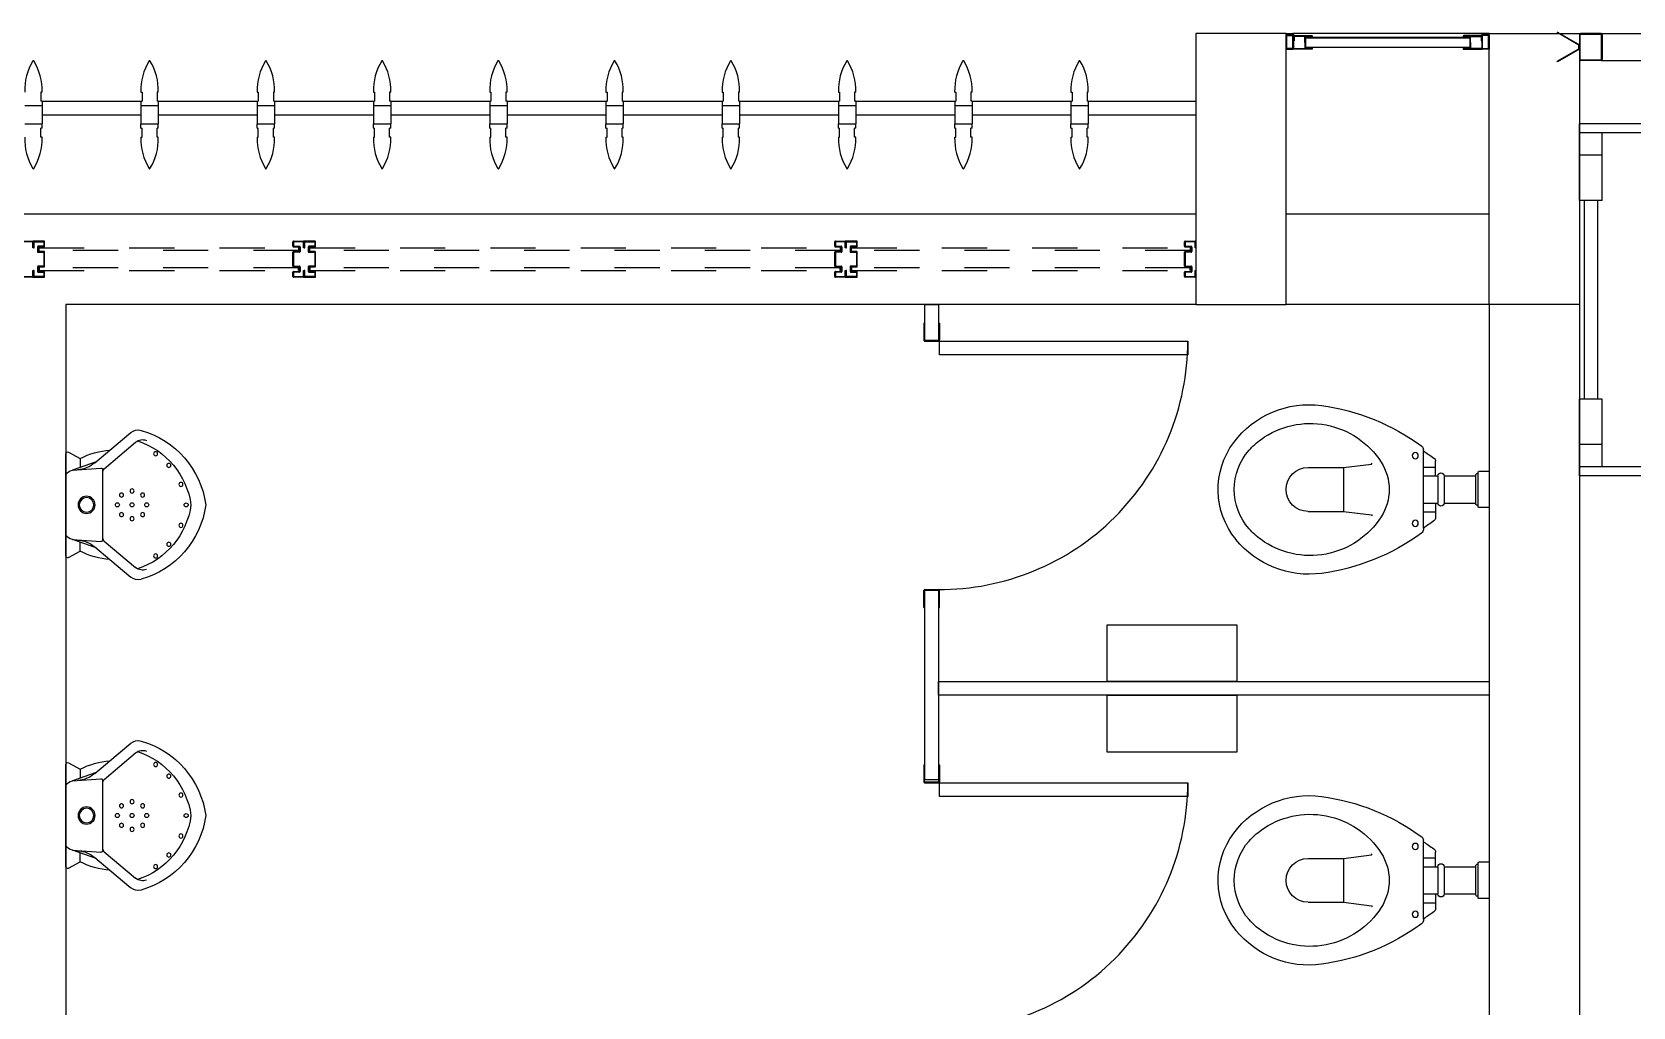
# Model space of a CAD drawing. Header units: millimetres. Extents: x 2128 to 2646, y 1972 to 2207.
# Drawn here: x 2296.034 to 2299.58, y 2141.409 to 2143.568 of the extents above; entities that cross this region are included whole.
import ezdxf

# ---------------------------------------------------------------- set-up
doc = ezdxf.new("R2010")
doc.units = ezdxf.units.MM
doc.linetypes.add('DASHED2', pattern=[0.375, 0.25, -0.125])
doc.linetypes.add('HIDDEN', pattern=[0.375, 0.25, -0.125])
for name, color, linetype in [('AR-ALV', 2, 'Continuous'), ('AR-BRISES', 1, 'Continuous'), ('AR-DIVISÓRIAS', 230, 'Continuous'), ('AR-ESQ', 1, 'Continuous'), ('AR-ESTC', 3, 'Continuous'), ('AR-LOUÇAS', 1, 'Continuous'), ('AR-PORTA', 1, 'Continuous'), ('BR-PAINEL', 1, 'Continuous'), ('BR-SUPORTE', 1, 'Continuous'), ('DT-ESQ-BAGUETE-C', 1, 'Continuous'), ('DT-ESQ-C', 2, 'Continuous'), ('DT-ESQ-PERFIL CADEIRA-C', 2, 'Continuous'), ('DT-ESQ-PERFIL CADEIRA-V', 2, 'Continuous'), ('DT-ESQ-VENEZIANA-C', 1, 'Continuous'), ('DT-ESQ-VENEZIANA-V', 1, 'Continuous'), ('DT-ESQ-VIDRO-PROJ', 32, 'HIDDEN'), ('DT-TXTMOD', 1, 'Continuous'), ('DV- VISTA', 2, 'Continuous'), ('DV-TEXTO', 2, 'Continuous'), ('EQUIPAMENTO', 2, 'Continuous'), ('grapa', 21, 'HIDDEN'), ('insercao', 4, 'Continuous'), ('mov', 1, 'Continuous'), ('pm1', 2, 'Continuous'), ('pm2', 2, 'Continuous'), ('porta-v', 2, 'Continuous'), ('WC1', 1, 'Continuous'), ('WC2', 1, 'Continuous'), ('WC3', 1, 'Continuous')]:
    doc.layers.add(name, color=color, linetype=linetype)
doc.styles.add('S10', font='simplex.shx', dxfattribs={"height": 0.1})
doc.styles.add('S12', font='simplex.shx', dxfattribs={"width": 1.1, "height": 0.12})

# ---------------------------------------------------------------- blocks, each defined once
blk = doc.blocks.new('MCTR-01p')
at = {"layer": 'WC1'}
for p, q in [((0.1134, 0), (-0.1134, 0)), ((-0.1169, -0.006), (-0.1028, -0.0318)), ((0.1169, -0.006), (0.1028, -0.0318)), ((-0.1209, -0.0973), (-0.16, -0.1436)), ((0.1209, -0.0973), (0.16, -0.1436))]:
    blk.add_line(p, q, dxfattribs=at)
blk.add_circle((0, -0.0459), 0.019, dxfattribs=at)
for centre, radius, start, end in [((-0.1134, -0.004), 0.00402, 90, 208.6993), ((0.1134, -0.004), 0.00402, 331.3007, 90), ((0.0514, -0.1098), 0.1728, 153.1667, 175.8553), ((-0.0514, -0.1098), 0.1728, 4.1447, 26.8333), ((-0.1408, -0.1598), 0.0251, 139.851, 195.7705), ((0.027, -0.1124), 0.1994, 195.7705, 262.231), ((-0.027, -0.1124), 0.1994, 277.769, 344.2295), ((0.1408, -0.1598), 0.0251, 344.2295, 40.149)]:
    blk.add_arc(centre, radius, start, end, dxfattribs=at)
at = {"layer": 'WC2'}
for p, q in [((-0.1028, -0.0318), (-0.083, -0.0318)), ((-0.0952, -0.0668), (-0.0769, -0.0144)), ((-0.0769, -0.0144), (-0.0814, -0.0774)), ((0.0769, -0.0144), (0.0814, -0.0774)), ((0.0952, -0.0668), (0.0769, -0.0144)), ((0.1028, -0.0318), (0.083, -0.0318)), ((-0.0929, -0.0641), (-0.1209, -0.0973)), ((0.0929, -0.0641), (0.1209, -0.0973)), ((-0.0801, -0.0849), (-0.1388, -0.1544)), ((0.0773, -0.0817), (-0.0773, -0.0817)), ((0.0801, -0.0849), (0.1388, -0.1544))]:
    blk.add_line(p, q, dxfattribs=at)
for centre, radius in [((0, -0.0459), 0.0162), ((-0.0216, -0.1233), 0.00453), ((0.0216, -0.1233), 0.00453), ((-0.0307, -0.1466), 0.00453), ((-0.0216, -0.17), 0.00453), ((0.0216, -0.17), 0.00453), ((0.0307, -0.1466), 0.00453), ((-0.1131, -0.1987), 0.00453), ((0.1131, -0.1987), 0.00453), ((-0.0873, -0.2281), 0.00453), ((0.0873, -0.2281), 0.00453), ((-0.0453, -0.2549), 0.00453), ((0.0453, -0.2549), 0.00453)]:
    blk.add_circle(centre, radius, dxfattribs=at)
for centre, radius, start, end in [((-0.0573, -0.018), 0.02, 115.5204, 169.5817), ((0.0573, -0.018), 0.02, 10.4183, 64.4796), ((-0.1424, -0.0223), 0.0647, 319.851, 355.9846), ((0.1424, -0.0223), 0.0647, 184.0154, 220.149), ((-0.0773, -0.0776), 0.00402, 175.9846, 270), ((-0.0719, -0.0937), 0.012, 89.3581, 133.3239), ((0.0719, -0.0937), 0.012, 46.6761, 90.6419), ((0.0773, -0.0776), 0.00402, 270, 4.0154), ((0, -0.1142), 0.00453, 90, 270), ((0, -0.1142), 0.00453, 270, 90), ((-0.1204, -0.1699), 0.024, 139.851, 200.6324), ((0.024, -0.1042), 0.1746, 198.2723, 262.1141), ((0, -0.1466), 0.00453, 90, 270), ((0, -0.1791), 0.00453, 90, 270), ((0, -0.1466), 0.00453, 270, 90), ((-0.024, -0.1042), 0.1746, 277.8859, 341.7277), ((0, -0.1791), 0.00453, 270, 90), ((0.1204, -0.1699), 0.024, 339.3676, 40.149), ((0.0001, -0.2664), 0.00453, 91.7832, 268.2168), ((-0.0001, -0.2664), 0.00453, 271.7832, 88.2168)]:
    blk.add_arc(centre, radius, start, end, dxfattribs=at)
blk = doc.blocks.new('BACI-01P')
at = {"layer": 'WC1'}
for p, q in [((0.146, 0.0857), (0.146, 0.0887)), ((0.1191, 0.03), (0.1191, 0.0624)), ((0.1191, 0.03), (0.1139, 0.03)), ((0.1139, 0.0298), (0.1139, -0.0298)), ((0.1191, -0.03), (0.1139, -0.03)), ((0.1191, -0.03), (0.1191, -0.0624)), ((0.146, -0.0857), (0.146, -0.0887))]:
    blk.add_line(p, q, dxfattribs=at)
for centre, radius, start, end in [((0.4364, -0.2936), 0.4837, 97.6805, 126.3454), ((0.3996, -0.0205), 0.2081, 36.8881, 97.6805), ((0.4044, -0.3155), 0.4771, 122.7818, 126.1604), ((0.1551, 0.0887), 0.00909, 126.3358, 180), ((0.4268, 0), 0.174, 320.4767, 36.8881), ((0.1282, 0.0624), 0.00909, 126.1604, 180), ((0.1282, -0.0624), 0.00909, 180, 233.8396), ((0.4044, 0.3155), 0.4771, 233.8396, 237.2182), ((0.1551, -0.0887), 0.00909, 180, 238.9825), ((0.4364, 0.2936), 0.4837, 233.7577, 262.3195), ((0.3996, 0.0205), 0.2081, 262.3195, 320.8979)]:
    blk.add_arc(centre, radius, start, end, dxfattribs=at)
at = {"layer": 'WC2'}
for p, q in [((0.146, -0.0857), (0.146, 0.0857)), ((0, 0.04), (0.023, 0.04)), ((0.025, 0.035), (0.025, 0.038)), ((0.025, -0.035), (0.025, 0.035)), ((0.025, 0.035), (0.028, 0.035)), ((0.03, -0.033), (0.03, 0.033)), ((0.1, 0.03), (0.03, 0.03)), ((0.1, 0.0298), (0.1, -0.0298)), ((0.025, -0.038), (0.025, -0.035)), ((0.025, -0.035), (0.028, -0.035)), ((0.1, -0.03), (0.03, -0.03)), ((0, -0.04), (0.023, -0.04))]:
    blk.add_line(p, q, dxfattribs=at)
for centre, radius, start, end in [((0.3966, -0.0404), 0.1866, 54.2515, 147.3201), ((0.4126, -0.0182), 0.1592, 41.3299, 54.2515), ((0.4333, 0), 0.1317, 0, 41.3299), ((0.023, 0.038), 0.002, 0, 90), ((0.107, 0.0298), 0.00697, 0, 180), ((0.3335, 0), 0.1117, 147.3201, 180), ((0.028, 0.033), 0.002, 0, 90), ((0.3335, 0), 0.1117, 180, 212.6799), ((0.4333, 0), 0.1317, 318.6701, 0), ((0.028, -0.033), 0.002, 270, 0), ((0.107, -0.0298), 0.00697, 180, 0), ((0.023, -0.038), 0.002, 270, 0), ((0.3966, 0.0404), 0.1866, 212.6799, 305.7485), ((0.4126, 0.0182), 0.1592, 305.7485, 318.6701)]:
    blk.add_arc(centre, radius, start, end, dxfattribs=at)
at = {"layer": 'WC3'}
for p, q in [((0.146, 0.0497), (0.1191, 0.0497)), ((0.261, 0.0562), (0.2593, 0.0585)), ((0.3229, 0.0486), (0.261, 0.0562)), ((0.3229, 0.0486), (0.3229, -0.0486)), ((0.4015, 0.0486), (0.3229, 0.0486)), ((0.146, 0.03), (0.1191, 0.03)), ((0.146, -0.03), (0.1191, -0.03)), ((0.146, -0.0497), (0.1191, -0.0497)), ((0.261, -0.0562), (0.2593, -0.0585)), ((0.3229, -0.0486), (0.261, -0.0562)), ((0.4015, -0.0486), (0.3229, -0.0486))]:
    blk.add_line(p, q, dxfattribs=at)
for centre in [(0.1641, 0.075), (0.1641, -0.075)]:
    blk.add_circle(centre, 0.00682, dxfattribs=at)
blk.add_arc((0.4015, 0), 0.0486, 270, 90, dxfattribs=at)
blk = doc.blocks.new('DV4')
at = {"layer": 'DV- VISTA'}
blk.add_lwpolyline([(0.03, 0), (0.03, -1.22), (0, -1.22), (0, 0)], close=True, dxfattribs=at)
at = {"layer": 'DV-TEXTO', "style": 'S12'}
for tag, p, flags in [('ACABAMENTO', (0.3815, -0.3084), 3), ('CANTONEIRA', (0.5815, -0.3084), 3), ('DIVISÓRIA', (-0.0185, -0.3084), 2), ('TAMANHO', (0.1815, -0.3084), 3)]:
    blk.add_attdef(tag, p, '', height=0.12, rotation=90, dxfattribs=dict(at, flags=flags))
blk = doc.blocks.new('DV8')
at = {"layer": 'DV- VISTA'}
blk.add_lwpolyline([(0, -0.03), (-0.08, -0.03), (-0.08, 0), (0, 0)], close=True, dxfattribs=at)
at = {"layer": 'DV-TEXTO', "style": 'S12'}
for tag, p, flags in [('DIVISÓRIA', (-0.0639, 0.0342), 2), ('TAMANHO', (-0.0639, -0.1658), 3), ('ACABAMENTO', (-0.0639, -0.3658), 3), ('CANTONEIRA', (-0.0639, -0.5658), 3)]:
    blk.add_attdef(tag, p, '', height=0.12, dxfattribs=dict(at, flags=flags))
blk = doc.blocks.new('pb55-gr-01p')
at = {"layer": 'mov'}
blk.add_arc((0.0015, 0.0172), 0.55, 359.7335, 90, dxfattribs=at)
at = {"layer": 'pm1'}
blk.add_lwpolyline([(0.0315, 0.5673), (0.0315, 0.0172), (0.0015, 0.0172), (0.0015, 0.5673)], close=True, dxfattribs=at)
at = {"layer": 'pm2'}
for p, q in [((-0.0385, 0.0172), (-0.0008, 0.0172)), ((-0.0385, 0.0158), (-0.0385, 0.0172)), ((-0.0008, 0.0158), (-0.0385, 0.0158)), ((0, 0.015), (0, -0.015)), ((0.0015, -0.0152), (0.0015, 0.015)), ((0.5515, -0.0152), (0.5515, 0.015)), ((0.553, 0.015), (0.553, -0.015)), ((0.5915, 0.0172), (0.5537, 0.0172)), ((0.5537, 0.0158), (0.5915, 0.0158)), ((0.5915, 0.0158), (0.5915, 0.0172)), ((-0.001, -0.016), (-0.0385, -0.016)), ((-0.0385, -0.0175), (-0.0385, -0.016)), ((-0.0385, -0.0175), (-0.0008, -0.0175)), ((0.5915, -0.0175), (0.5537, -0.0175)), ((0.554, -0.016), (0.5915, -0.016)), ((0.5915, -0.0175), (0.5915, -0.016))]:
    blk.add_line(p, q, dxfattribs=at)
for centre, radius, start, end in [((-0.0008, 0.015), 0.00225, 0, 90), ((-0.0008, 0.015), 0.00075, 0, 90), ((0.5537, 0.015), 0.00225, 90, 180), ((0.5537, 0.015), 0.00075, 90, 180), ((-0.001, -0.015), 0.001, 270, 0), ((-0.0008, -0.0152), 0.00225, 270, 0), ((0.5537, -0.0152), 0.00225, 180, 270), ((0.554, -0.015), 0.001, 180, 270)]:
    blk.add_arc(centre, radius, start, end, dxfattribs=at)
blk = doc.blocks.new('DV7')
at = {"layer": 'DV- VISTA'}
blk.add_lwpolyline([(0.03, 0), (0.03, -0.42), (0, -0.42), (0, 0)], close=True, dxfattribs=at)
at = {"layer": 'DV-TEXTO', "style": 'S12'}
for tag, p, flags in [('ACABAMENTO', (0.5921, -0.2951), 3), ('CANTONEIRA', (0.7921, -0.2951), 3), ('DIVISÓRIA', (0.1921, -0.2951), 2), ('TAMANHO', (0.3921, -0.2951), 3)]:
    blk.add_attdef(tag, p, '', height=0.12, rotation=90, dxfattribs=dict(at, flags=flags))
blk = doc.blocks.new('EF58-P')
at = {"layer": 'DT-ESQ-VIDRO-PROJ', "ltscale": 0.1}
for points in [[(0.025, -0.1285), (0.025, -0.1385, -0.414214), (0.0235, -0.14), (0.0015, -0.14, -0.414214), (0, -0.1385), (0, -0.125), (0.0015, -0.125), (0.0015, -0.138, 0.414214), (0.002, -0.1385), (0.023, -0.1385, 0.414214), (0.0235, -0.138), (0.0235, -0.1285), (0.0105, -0.1285, -0.414214), (0.009, -0.127), (0.009, -0.117, -0.414214), (0.0105, -0.1155), (0.0235, -0.1155), (0.0235, -0.0845), (0.0105, -0.0845, -0.414214), (0.009, -0.083), (0.009, -0.073, -0.414214), (0.0105, -0.0715), (0.0235, -0.0715), (0.0235, -0.062, 0.414214), (0.023, -0.0615), (0.002, -0.0615, 0.414214), (0.0015, -0.062), (0.0015, -0.075), (0, -0.075), (0, -0.0615, -0.414214), (0.0015, -0.06), (0.0235, -0.06, -0.414214), (0.025, -0.0615), (0.025, -0.0715, -0.414214), (0.0235, -0.073), (0.0105, -0.073), (0.0105, -0.083), (0.0235, -0.083), (0.0235, -0.083, -0.414214), (0.025, -0.0845), (0.025, -0.1155, -0.414214), (0.0235, -0.117), (0.0235, -0.117), (0.0105, -0.117), (0.0105, -0.127), (0.0235, -0.127, -0.414214)], [(0.75, -0.1285), (0.75, -0.1385, 0.414214), (0.7515, -0.14), (0.7735, -0.14, 0.414214), (0.775, -0.1385), (0.775, -0.125), (0.7735, -0.125), (0.7735, -0.138, -0.414214), (0.773, -0.1385), (0.752, -0.1385, -0.414214), (0.7515, -0.138), (0.7515, -0.1285), (0.7645, -0.1285, 0.414214), (0.766, -0.127), (0.766, -0.117, 0.414214), (0.7645, -0.1155), (0.7515, -0.1155), (0.7515, -0.0845), (0.7645, -0.0845, 0.414214), (0.766, -0.083), (0.766, -0.073, 0.414214), (0.7645, -0.0715), (0.7515, -0.0715), (0.7515, -0.062, -0.414214), (0.752, -0.0615), (0.773, -0.0615, -0.414214), (0.7735, -0.062), (0.7735, -0.075), (0.775, -0.075), (0.775, -0.0615, 0.414214), (0.7735, -0.06), (0.7515, -0.06, 0.414214), (0.75, -0.0615), (0.75, -0.0715, 0.414214), (0.7515, -0.073), (0.7645, -0.073), (0.7645, -0.083), (0.7515, -0.083), (0.7515, -0.083, 0.414214), (0.75, -0.0845), (0.75, -0.1155, 0.414214), (0.7515, -0.117), (0.7515, -0.117), (0.7645, -0.117), (0.7645, -0.127), (0.7515, -0.127, 0.414214)], [(0.8, -0.1285), (0.8, -0.1385, -0.414214), (0.7985, -0.14), (0.7765, -0.14, -0.414214), (0.775, -0.1385), (0.775, -0.125), (0.7765, -0.125), (0.7765, -0.138, 0.414214), (0.777, -0.1385), (0.798, -0.1385, 0.414214), (0.7985, -0.138), (0.7985, -0.1285), (0.7855, -0.1285, -0.414214), (0.784, -0.127), (0.784, -0.117, -0.414214), (0.7855, -0.1155), (0.7985, -0.1155), (0.7985, -0.0845), (0.7855, -0.0845, -0.414214), (0.784, -0.083), (0.784, -0.073, -0.414214), (0.7855, -0.0715), (0.7985, -0.0715), (0.7985, -0.062, 0.414214), (0.798, -0.0615), (0.777, -0.0615, 0.414214), (0.7765, -0.062), (0.7765, -0.075), (0.775, -0.075), (0.775, -0.0615, -0.414214), (0.7765, -0.06), (0.7985, -0.06, -0.414214), (0.8, -0.0615), (0.8, -0.0715, -0.414214), (0.7985, -0.073), (0.7855, -0.073), (0.7855, -0.083), (0.7985, -0.083), (0.7985, -0.083, -0.414214), (0.8, -0.0845), (0.8, -0.1155, -0.414214), (0.7985, -0.117), (0.7985, -0.117), (0.7855, -0.117), (0.7855, -0.127), (0.7985, -0.127, -0.414214)], [(1.95, -0.1285), (1.95, -0.1385, 0.414214), (1.9515, -0.14), (1.9735, -0.14, 0.414214), (1.975, -0.1385), (1.975, -0.125), (1.9735, -0.125), (1.9735, -0.138, -0.414214), (1.973, -0.1385), (1.952, -0.1385, -0.414214), (1.9515, -0.138), (1.9515, -0.1285), (1.9645, -0.1285, 0.414214), (1.966, -0.127), (1.966, -0.117, 0.414214), (1.9645, -0.1155), (1.9515, -0.1155), (1.9515, -0.0845), (1.9645, -0.0845, 0.414214), (1.966, -0.083), (1.966, -0.073, 0.414214), (1.9645, -0.0715), (1.9515, -0.0715), (1.9515, -0.062, -0.414214), (1.952, -0.0615), (1.973, -0.0615, -0.414214), (1.9735, -0.062), (1.9735, -0.075), (1.975, -0.075), (1.975, -0.0615, 0.414214), (1.9735, -0.06), (1.9515, -0.06, 0.414214), (1.95, -0.0615), (1.95, -0.0715, 0.414214), (1.9515, -0.073), (1.9645, -0.073), (1.9645, -0.083), (1.9515, -0.083), (1.9515, -0.083, 0.414214), (1.95, -0.0845), (1.95, -0.1155, 0.414214), (1.9515, -0.117), (1.9515, -0.117), (1.9645, -0.117), (1.9645, -0.127), (1.9515, -0.127, 0.414214)], [(2, -0.1285), (2, -0.1385, -0.414214), (1.9985, -0.14), (1.9765, -0.14, -0.414214), (1.975, -0.1385), (1.975, -0.125), (1.9765, -0.125), (1.9765, -0.138, 0.414214), (1.977, -0.1385), (1.998, -0.1385, 0.414214), (1.9985, -0.138), (1.9985, -0.1285), (1.9855, -0.1285, -0.414214), (1.984, -0.127), (1.984, -0.117, -0.414214), (1.9855, -0.1155), (1.9985, -0.1155), (1.9985, -0.0845), (1.9855, -0.0845, -0.414214), (1.984, -0.083), (1.984, -0.073, -0.414214), (1.9855, -0.0715), (1.9985, -0.0715), (1.9985, -0.062, 0.414214), (1.998, -0.0615), (1.977, -0.0615, 0.414214), (1.9765, -0.062), (1.9765, -0.075), (1.975, -0.075), (1.975, -0.0615, -0.414214), (1.9765, -0.06), (1.9985, -0.06, -0.414214), (2, -0.0615), (2, -0.0715, -0.414214), (1.9985, -0.073), (1.9855, -0.073), (1.9855, -0.083), (1.9985, -0.083), (1.9985, -0.083, -0.414214), (2, -0.0845), (2, -0.1155, -0.414214), (1.9985, -0.117), (1.9985, -0.117), (1.9855, -0.117), (1.9855, -0.127), (1.9985, -0.127, -0.414214)], [(2.55, -0.1285), (2.55, -0.1385, 0.414214), (2.5515, -0.14), (2.5735, -0.14, 0.414214), (2.575, -0.1385), (2.575, -0.125), (2.5735, -0.125), (2.5735, -0.138, -0.414214), (2.573, -0.1385), (2.552, -0.1385, -0.414214), (2.5515, -0.138), (2.5515, -0.1285), (2.5645, -0.1285, 0.414214), (2.566, -0.127), (2.566, -0.117, 0.414214), (2.5645, -0.1155), (2.5515, -0.1155), (2.5515, -0.0845), (2.5645, -0.0845, 0.414214), (2.566, -0.083), (2.566, -0.073, 0.414214), (2.5645, -0.0715), (2.5515, -0.0715), (2.5515, -0.062, -0.414214), (2.552, -0.0615), (2.573, -0.0615, -0.414214), (2.5735, -0.062), (2.5735, -0.075), (2.575, -0.075), (2.575, -0.0615, 0.414214), (2.5735, -0.06), (2.5515, -0.06, 0.414214), (2.55, -0.0615), (2.55, -0.0715, 0.414214), (2.5515, -0.073), (2.5645, -0.073), (2.5645, -0.083), (2.5515, -0.083), (2.5515, -0.083, 0.414214), (2.55, -0.0845), (2.55, -0.1155, 0.414214), (2.5515, -0.117), (2.5515, -0.117), (2.5645, -0.117), (2.5645, -0.127), (2.5515, -0.127, 0.414214)]]:
    blk.add_lwpolyline(points, format="xyb", close=True, dxfattribs=at)
for points in [[(2.5985, -0.14), (2.5765, -0.14, -0.414214), (2.575, -0.1385), (2.575, -0.125), (2.5765, -0.125), (2.5765, -0.138, 0.414214), (2.577, -0.1385), (2.598, -0.1385, 0.414214)], [(2.598, -0.0615), (2.577, -0.0615, 0.414214), (2.5765, -0.062), (2.5765, -0.075), (2.575, -0.075), (2.575, -0.0615, -0.414214), (2.5765, -0.06), (2.5985, -0.06, -0.414214)]]:
    blk.add_lwpolyline(points, format="xyb", dxfattribs=at)
for points in [[(0.7625, -0.081), (0.7625, -0.075), (0.0125, -0.075), (0.0125, -0.081)], [(1.9625, -0.081), (1.9625, -0.075), (0.7875, -0.075), (0.7875, -0.081)], [(2.5625, -0.081), (2.5625, -0.075), (1.9875, -0.075), (1.9875, -0.081)], [(0.7625, -0.119), (0.7625, -0.125), (0.0125, -0.125), (0.0125, -0.119)], [(1.9625, -0.119), (1.9625, -0.125), (0.7875, -0.125), (0.7875, -0.119)], [(2.5625, -0.119), (2.5625, -0.125), (1.9875, -0.125), (1.9875, -0.119)]]:
    blk.add_lwpolyline(points, close=True, dxfattribs=at)
at = {"layer": 'DT-TXTMOD', "ltscale": 0.1, "style": 'S10', "flags": 3}
for tag, p in [('M01', (0.025, -0.28)), ('M02', (0.3253, -0.28)), ('M03', (0.627, -0.28)), ('M04', (0.9288, -0.28)), ('M05', (1.2306, -0.28)), ('M06', (1.5323, -0.28)), ('M07', (1.8341, -0.28)), ('M08', (2.1359, -0.28)), ('M09', (2.4376, -0.28)), ('M10', (2.7394, -0.28)), ('M11', (3.0412, -0.28)), ('M12', (3.3429, -0.28)), ('M13', (3.6447, -0.28)), ('M14', (3.9464, -0.28)), ('M15', (4.2482, -0.28)), ('M16', (4.55, -0.28)), ('M17', (4.8517, -0.28))]:
    blk.add_attdef(tag, p, '', height=0.1, dxfattribs=at)
blk = doc.blocks.new('BR-MODULO8')
at = {"layer": 'BR-PAINEL'}
for p, q in [((-2.5583, 0.27), (-2.5583, 0.25)), ((-2.5558, 0.27), (-2.5583, 0.27)), ((-2.5558, 0.25), (-2.5583, 0.25)), ((-2.5558, 0.25), (-2.5558, 0.24)), ((-2.3367, 0.27), (-2.3342, 0.27)), ((-2.3367, 0.25), (-2.3367, 0.24)), ((-2.3367, 0.25), (-2.3342, 0.25)), ((-2.3342, 0.27), (-2.3342, 0.25)), ((-2.3008, 0.27), (-2.3008, 0.25)), ((-2.2983, 0.27), (-2.3008, 0.27)), ((-2.2983, 0.25), (-2.3008, 0.25)), ((-2.2983, 0.25), (-2.2983, 0.24)), ((-2.0792, 0.27), (-2.0767, 0.27)), ((-2.0792, 0.25), (-2.0792, 0.24)), ((-2.0792, 0.25), (-2.0767, 0.25)), ((-2.0767, 0.27), (-2.0767, 0.25)), ((-2.0433, 0.27), (-2.0433, 0.25)), ((-2.0408, 0.27), (-2.0433, 0.27)), ((-2.0408, 0.25), (-2.0433, 0.25)), ((-2.0408, 0.25), (-2.0408, 0.24)), ((-1.8217, 0.27), (-1.8192, 0.27)), ((-1.8217, 0.25), (-1.8217, 0.24)), ((-1.8217, 0.25), (-1.8192, 0.25)), ((-1.8192, 0.27), (-1.8192, 0.25)), ((-1.7858, 0.27), (-1.7858, 0.25)), ((-1.7833, 0.27), (-1.7858, 0.27)), ((-1.7833, 0.25), (-1.7858, 0.25)), ((-1.7833, 0.25), (-1.7833, 0.24)), ((-1.5642, 0.27), (-1.5617, 0.27)), ((-1.5642, 0.25), (-1.5642, 0.24)), ((-1.5642, 0.25), (-1.5617, 0.25)), ((-1.5617, 0.27), (-1.5617, 0.25)), ((-1.5283, 0.27), (-1.5283, 0.25)), ((-1.5258, 0.27), (-1.5283, 0.27)), ((-1.5258, 0.25), (-1.5283, 0.25)), ((-1.5258, 0.25), (-1.5258, 0.24)), ((-1.3067, 0.27), (-1.3042, 0.27)), ((-1.3067, 0.25), (-1.3067, 0.24)), ((-1.3067, 0.25), (-1.3042, 0.25)), ((-1.3042, 0.27), (-1.3042, 0.25)), ((-1.2708, 0.27), (-1.2708, 0.25)), ((-1.2683, 0.27), (-1.2708, 0.27)), ((-1.2683, 0.25), (-1.2708, 0.25)), ((-1.2683, 0.25), (-1.2683, 0.24)), ((-1.0492, 0.27), (-1.0467, 0.27)), ((-1.0492, 0.25), (-1.0492, 0.24)), ((-1.0492, 0.25), (-1.0467, 0.25)), ((-1.0467, 0.27), (-1.0467, 0.25)), ((-1.0133, 0.27), (-1.0133, 0.25)), ((-1.0108, 0.27), (-1.0133, 0.27)), ((-1.0108, 0.25), (-1.0133, 0.25)), ((-1.0108, 0.25), (-1.0108, 0.24)), ((-0.7917, 0.27), (-0.7892, 0.27)), ((-0.7917, 0.25), (-0.7917, 0.24)), ((-0.7917, 0.25), (-0.7892, 0.25)), ((-0.7892, 0.27), (-0.7892, 0.25)), ((-0.7558, 0.27), (-0.7558, 0.25)), ((-0.7533, 0.27), (-0.7558, 0.27)), ((-0.7533, 0.25), (-0.7558, 0.25)), ((-0.7533, 0.25), (-0.7533, 0.24)), ((-0.5342, 0.27), (-0.5317, 0.27)), ((-0.5342, 0.25), (-0.5317, 0.25)), ((-0.5342, 0.25), (-0.5342, 0.24)), ((-0.5317, 0.27), (-0.5317, 0.25)), ((-0.4958, 0.27), (-0.4983, 0.27)), ((-0.4983, 0.27), (-0.4983, 0.25)), ((-0.4958, 0.25), (-0.4983, 0.25)), ((-0.4958, 0.25), (-0.4958, 0.24)), ((-0.2767, 0.27), (-0.2742, 0.27)), ((-0.2767, 0.25), (-0.2767, 0.24)), ((-0.2767, 0.25), (-0.2742, 0.25)), ((-0.2742, 0.27), (-0.2742, 0.25)), ((-0.2408, 0.27), (-0.2408, 0.25)), ((-0.2383, 0.27), (-0.2408, 0.27)), ((-0.2383, 0.25), (-0.2408, 0.25)), ((-0.2383, 0.25), (-0.2383, 0.24)), ((-2.5942, 0.24), (-2.5558, 0.24)), ((-2.5558, 0.24), (-2.5558, 0.2)), ((-2.3367, 0.24), (-2.2983, 0.24)), ((-2.3367, 0.24), (-2.3367, 0.2)), ((-2.2983, 0.24), (-2.2983, 0.2)), ((-2.0792, 0.24), (-2.0408, 0.24)), ((-2.0792, 0.24), (-2.0792, 0.2)), ((-2.0408, 0.24), (-2.0408, 0.2)), ((-1.8217, 0.24), (-1.7833, 0.24)), ((-1.8217, 0.24), (-1.8217, 0.2)), ((-1.7833, 0.24), (-1.7833, 0.2)), ((-1.5642, 0.24), (-1.5258, 0.24)), ((-1.5642, 0.24), (-1.5642, 0.2)), ((-1.5258, 0.24), (-1.5258, 0.2)), ((-1.3067, 0.24), (-1.2683, 0.24)), ((-1.3067, 0.24), (-1.3067, 0.2)), ((-1.2683, 0.24), (-1.2683, 0.2)), ((-1.0492, 0.24), (-1.0108, 0.24)), ((-1.0492, 0.24), (-1.0492, 0.2)), ((-1.0108, 0.24), (-1.0108, 0.2)), ((-0.7917, 0.24), (-0.7533, 0.24)), ((-0.7917, 0.24), (-0.7917, 0.2)), ((-0.7533, 0.24), (-0.7533, 0.2)), ((-0.5342, 0.24), (-0.5342, 0.2)), ((-0.5342, 0.24), (-0.4958, 0.24)), ((-0.4958, 0.24), (-0.4958, 0.2)), ((-0.2767, 0.24), (-0.2383, 0.24)), ((-0.2767, 0.24), (-0.2767, 0.2)), ((-0.2383, 0.24), (-0.2383, 0.2)), ((-2.5942, 0.2), (-2.5558, 0.2)), ((-2.5558, 0.19), (-2.5583, 0.19)), ((-2.5583, 0.17), (-2.5583, 0.19)), ((-2.5558, 0.19), (-2.5558, 0.2)), ((-2.3367, 0.2), (-2.2983, 0.2)), ((-2.3367, 0.19), (-2.3367, 0.2)), ((-2.3367, 0.19), (-2.3342, 0.19)), ((-2.3342, 0.17), (-2.3342, 0.19)), ((-2.2983, 0.19), (-2.3008, 0.19)), ((-2.3008, 0.17), (-2.3008, 0.19)), ((-2.2983, 0.19), (-2.2983, 0.2)), ((-2.0792, 0.2), (-2.0408, 0.2)), ((-2.0792, 0.19), (-2.0792, 0.2)), ((-2.0792, 0.19), (-2.0767, 0.19)), ((-2.0767, 0.17), (-2.0767, 0.19)), ((-2.0408, 0.19), (-2.0433, 0.19)), ((-2.0433, 0.17), (-2.0433, 0.19)), ((-2.0408, 0.19), (-2.0408, 0.2)), ((-1.8217, 0.2), (-1.7833, 0.2)), ((-1.8217, 0.19), (-1.8217, 0.2)), ((-1.8217, 0.19), (-1.8192, 0.19)), ((-1.8192, 0.17), (-1.8192, 0.19)), ((-1.7833, 0.19), (-1.7858, 0.19)), ((-1.7858, 0.17), (-1.7858, 0.19)), ((-1.7833, 0.19), (-1.7833, 0.2)), ((-1.5642, 0.2), (-1.5258, 0.2)), ((-1.5642, 0.19), (-1.5642, 0.2)), ((-1.5642, 0.19), (-1.5617, 0.19)), ((-1.5617, 0.17), (-1.5617, 0.19)), ((-1.5258, 0.19), (-1.5283, 0.19)), ((-1.5283, 0.17), (-1.5283, 0.19)), ((-1.5258, 0.19), (-1.5258, 0.2)), ((-1.3067, 0.2), (-1.2683, 0.2)), ((-1.3067, 0.19), (-1.3067, 0.2)), ((-1.3067, 0.19), (-1.3042, 0.19)), ((-1.3042, 0.17), (-1.3042, 0.19)), ((-1.2683, 0.19), (-1.2708, 0.19)), ((-1.2708, 0.17), (-1.2708, 0.19)), ((-1.2683, 0.19), (-1.2683, 0.2)), ((-1.0492, 0.2), (-1.0108, 0.2)), ((-1.0492, 0.19), (-1.0492, 0.2)), ((-1.0492, 0.19), (-1.0467, 0.19)), ((-1.0467, 0.17), (-1.0467, 0.19)), ((-1.0108, 0.19), (-1.0133, 0.19)), ((-1.0133, 0.17), (-1.0133, 0.19)), ((-1.0108, 0.19), (-1.0108, 0.2)), ((-0.7917, 0.2), (-0.7533, 0.2)), ((-0.7917, 0.19), (-0.7917, 0.2)), ((-0.7917, 0.19), (-0.7892, 0.19)), ((-0.7892, 0.17), (-0.7892, 0.19)), ((-0.7533, 0.19), (-0.7558, 0.19)), ((-0.7558, 0.17), (-0.7558, 0.19)), ((-0.7533, 0.19), (-0.7533, 0.2)), ((-0.5342, 0.19), (-0.5342, 0.2)), ((-0.5342, 0.2), (-0.4958, 0.2)), ((-0.5342, 0.19), (-0.5317, 0.19)), ((-0.5317, 0.17), (-0.5317, 0.19)), ((-0.4983, 0.17), (-0.4983, 0.19)), ((-0.4958, 0.19), (-0.4983, 0.19)), ((-0.4958, 0.19), (-0.4958, 0.2)), ((-0.2767, 0.2), (-0.2383, 0.2)), ((-0.2767, 0.19), (-0.2767, 0.2)), ((-0.2767, 0.19), (-0.2742, 0.19)), ((-0.2742, 0.17), (-0.2742, 0.19)), ((-0.2383, 0.19), (-0.2408, 0.19)), ((-0.2408, 0.17), (-0.2408, 0.19)), ((-0.2383, 0.19), (-0.2383, 0.2)), ((-2.5558, 0.17), (-2.5583, 0.17)), ((-2.3367, 0.17), (-2.3342, 0.17)), ((-2.2983, 0.17), (-2.3008, 0.17)), ((-2.0792, 0.17), (-2.0767, 0.17)), ((-2.0408, 0.17), (-2.0433, 0.17)), ((-1.8217, 0.17), (-1.8192, 0.17)), ((-1.7833, 0.17), (-1.7858, 0.17)), ((-1.5642, 0.17), (-1.5617, 0.17)), ((-1.5258, 0.17), (-1.5283, 0.17)), ((-1.3067, 0.17), (-1.3042, 0.17)), ((-1.2683, 0.17), (-1.2708, 0.17)), ((-1.0492, 0.17), (-1.0467, 0.17)), ((-1.0108, 0.17), (-1.0133, 0.17)), ((-0.7917, 0.17), (-0.7892, 0.17)), ((-0.7533, 0.17), (-0.7558, 0.17)), ((-0.5342, 0.17), (-0.5317, 0.17)), ((-0.4958, 0.17), (-0.4983, 0.17)), ((-0.2767, 0.17), (-0.2742, 0.17)), ((-0.2383, 0.17), (-0.2408, 0.17))]:
    blk.add_line(p, q, dxfattribs=at)
for centre, radius, start, end in [((-2.4692, 0.2739), 0.1251, 148.4721, 181.772), ((-2.575, 0.3387), 0.001, 37.1012, 142.8988), ((-2.6808, 0.2739), 0.1251, 358.228, 31.5279), ((-2.2117, 0.2739), 0.1251, 148.4721, 181.772), ((-2.3175, 0.3387), 0.001, 37.1012, 142.8988), ((-2.4233, 0.2739), 0.1251, 358.228, 31.5279), ((-1.9542, 0.2739), 0.1251, 148.4721, 181.772), ((-2.06, 0.3387), 0.001, 37.1012, 142.8988), ((-2.1658, 0.2739), 0.1251, 358.228, 31.5279), ((-1.6967, 0.2739), 0.1251, 148.4721, 181.772), ((-1.8025, 0.3387), 0.001, 37.1012, 142.8988), ((-1.9083, 0.2739), 0.1251, 358.228, 31.5279), ((-1.4392, 0.2739), 0.1251, 148.4721, 181.772), ((-1.545, 0.3387), 0.001, 37.1012, 142.8988), ((-1.6508, 0.2739), 0.1251, 358.228, 31.5279), ((-1.1817, 0.2739), 0.1251, 148.4721, 181.772), ((-1.2875, 0.3387), 0.001, 37.1012, 142.8988), ((-1.3933, 0.2739), 0.1251, 358.228, 31.5279), ((-0.9242, 0.2739), 0.1251, 148.4721, 181.772), ((-1.03, 0.3387), 0.001, 37.1012, 142.8988), ((-1.1358, 0.2739), 0.1251, 358.228, 31.5279), ((-0.6667, 0.2739), 0.1251, 148.4721, 181.772), ((-0.7725, 0.3387), 0.001, 37.1012, 142.8988), ((-0.8783, 0.2739), 0.1251, 358.228, 31.5279), ((-0.4092, 0.2739), 0.1251, 148.4721, 181.772), ((-0.515, 0.3387), 0.001, 37.1012, 142.8988), ((-0.6208, 0.2739), 0.1251, 358.228, 31.5279), ((-0.1517, 0.2739), 0.1251, 148.4721, 181.772), ((-0.2575, 0.3387), 0.001, 37.1012, 142.8988), ((-0.3633, 0.2739), 0.1251, 358.228, 31.5279), ((-2.4692, 0.1661), 0.1251, 178.228, 211.5279), ((-2.6808, 0.1661), 0.1251, 328.4721, 1.772), ((-2.2117, 0.1661), 0.1251, 178.228, 211.5279), ((-2.4233, 0.1661), 0.1251, 328.4721, 1.772), ((-1.9542, 0.1661), 0.1251, 178.228, 211.5279), ((-2.1658, 0.1661), 0.1251, 328.4721, 1.772), ((-1.6967, 0.1661), 0.1251, 178.228, 211.5279), ((-1.9083, 0.1661), 0.1251, 328.4721, 1.772), ((-1.4392, 0.1661), 0.1251, 178.228, 211.5279), ((-1.6508, 0.1661), 0.1251, 328.4721, 1.772), ((-1.1817, 0.1661), 0.1251, 178.228, 211.5279), ((-1.3933, 0.1661), 0.1251, 328.4721, 1.772), ((-0.9242, 0.1661), 0.1251, 178.228, 211.5279), ((-1.1358, 0.1661), 0.1251, 328.4721, 1.772), ((-0.6667, 0.1661), 0.1251, 178.228, 211.5279), ((-0.8783, 0.1661), 0.1251, 328.4721, 1.772), ((-0.4092, 0.1661), 0.1251, 178.228, 211.5279), ((-0.6208, 0.1661), 0.1251, 328.4721, 1.772), ((-0.1517, 0.1661), 0.1251, 178.228, 211.5279), ((-0.3633, 0.1661), 0.1251, 328.4721, 1.772), ((-2.575, 0.1013), 0.001, 217.1012, 322.8988), ((-2.3175, 0.1013), 0.001, 217.1012, 322.8988), ((-2.06, 0.1013), 0.001, 217.1012, 322.8988), ((-1.8025, 0.1013), 0.001, 217.1012, 322.8988), ((-1.545, 0.1013), 0.001, 217.1012, 322.8988), ((-1.2875, 0.1013), 0.001, 217.1012, 322.8988), ((-1.03, 0.1013), 0.001, 217.1012, 322.8988), ((-0.7725, 0.1013), 0.001, 217.1012, 322.8988), ((-0.515, 0.1013), 0.001, 217.1012, 322.8988), ((-0.2575, 0.1013), 0.001, 217.1012, 322.8988)]:
    blk.add_arc(centre, radius, start, end, dxfattribs=at)
at = {"layer": 'BR-SUPORTE'}
for p, q in [((-2.5558, 0.25), (-2.3342, 0.25)), ((-2.2983, 0.25), (-2.0767, 0.25)), ((-2.0408, 0.25), (-1.8192, 0.25)), ((-1.7833, 0.25), (-1.5617, 0.25)), ((-1.5258, 0.25), (-1.3042, 0.25)), ((-1.2683, 0.25), (-1.0467, 0.25)), ((-1.0108, 0.25), (-0.7892, 0.25)), ((-0.7533, 0.25), (-0.5317, 0.25)), ((-0.4958, 0.25), (-0.2742, 0.25)), ((-0.2383, 0.25), (0, 0.25)), ((-2.5558, 0.22), (-2.3367, 0.22)), ((-2.2983, 0.22), (-2.0792, 0.22)), ((-2.0408, 0.22), (-1.8217, 0.22)), ((-1.7833, 0.22), (-1.5642, 0.22)), ((-1.5258, 0.22), (-1.3067, 0.22)), ((-1.2683, 0.22), (-1.0492, 0.22)), ((-1.0108, 0.22), (-0.7917, 0.22)), ((-0.7533, 0.22), (-0.5342, 0.22)), ((-0.4958, 0.22), (-0.2767, 0.22)), ((-0.2383, 0.22), (0, 0.22))]:
    blk.add_line(p, q, dxfattribs=at)
blk = doc.blocks.new('EF01C-P')
at = {"layer": 'DT-ESQ-BAGUETE-C', "ltscale": 0.1}
for points in [[(0.0015, 0.035), (0.015, 0.035), (0.015, 0.0335), (0.0015, 0.0335), (0.0015, 0.005), (0.015, 0.005), (0.015, 0.0035), (0.0015, 0.0035, -0.414214), (0, 0.005), (0, 0.0335, -0.414214)], [(0.4485, 0.035), (0.435, 0.035), (0.435, 0.0335), (0.4485, 0.0335), (0.4485, 0.005), (0.435, 0.005), (0.435, 0.0035), (0.4485, 0.0035, 0.414214), (0.45, 0.005), (0.45, 0.0335, 0.414214)]]:
    blk.add_lwpolyline(points, format="xyb", close=True, dxfattribs=at)
at = {"layer": 'DT-ESQ-PERFIL CADEIRA-C', "ltscale": 0.1}
for points in [[(0.01, 0.0015), (0.01, 0.003), (0.0015, 0.003, 1), (0.0015, 0), (0.015, 0, 0.414214), (0.0165, 0.0015), (0.0165, 0.0335), (0.043, 0.0335)], [(0.043, 0.0065), (0.018, 0.0065), (0.018, 0.0165), (0.0165, 0.0165), (0.0165, 0.0065, 0.414214), (0.018, 0.005), (0.043, 0.005), (0.0565, 0.005, 1), (0.0565, 0.008), (0.043, 0.008), (0.043, 0.02), (0.043, 0.032), (0.0565, 0.032, 1), (0.0565, 0.035), (0.043, 0.035), (0.0165, 0.035, 0.414214), (0.015, 0.0335), (0.015, 0.0015), (0.0015, 0.0015)], [(0.0415, 0.02), (0.0415, 0.032, -0.414214), (0.043, 0.0335), (0.0565, 0.0335)], [(0.0415, 0.02), (0.0415, 0.008, 0.414214), (0.043, 0.0065), (0.0565, 0.0065)], [(0.407, 0.0065), (0.432, 0.0065), (0.432, 0.0165), (0.4335, 0.0165), (0.4335, 0.0065, -0.414214), (0.432, 0.005), (0.407, 0.005), (0.3935, 0.005, -1), (0.3935, 0.008), (0.407, 0.008), (0.407, 0.02), (0.407, 0.032), (0.3935, 0.032, -1), (0.3935, 0.035), (0.407, 0.035), (0.4335, 0.035, -0.414214), (0.435, 0.0335), (0.435, 0.0015), (0.4485, 0.0015)], [(0.4085, 0.02), (0.4085, 0.032, 0.414214), (0.407, 0.0335), (0.3935, 0.0335)], [(0.4085, 0.02), (0.4085, 0.008, -0.414214), (0.407, 0.0065), (0.3935, 0.0065)], [(0.44, 0.0015), (0.44, 0.003), (0.4485, 0.003, -1), (0.4485, 0), (0.435, 0, -0.414214), (0.4335, 0.0015), (0.4335, 0.0335), (0.407, 0.0335)]]:
    blk.add_lwpolyline(points, format="xyb", dxfattribs=at)
at = {"layer": 'DT-ESQ-PERFIL CADEIRA-V', "ltscale": 0.1}
blk.add_line((0.015, 0), (0.435, 0), dxfattribs=at)
at = {"layer": 'DT-ESQ-VENEZIANA-C', "ltscale": 0.1}
for p, q in [((0.043, 0.0105), (0.407, 0.0105)), ((0.043, 0.009), (0.407, 0.009))]:
    blk.add_line(p, q, dxfattribs=at)
at = {"layer": 'DT-ESQ-VENEZIANA-V', "ltscale": 0.1}
blk.add_line((0.043, 0.031), (0.407, 0.031), dxfattribs=at)
at = {"layer": 'DT-TXTMOD', "ltscale": 0.1, "style": 'S10', "flags": 3}
blk.add_attdef('EF01C', (0.0208, -0.14), '', height=0.1, dxfattribs=at)
blk = doc.blocks.new('PPLR-01p')
at = {"layer": 'WC1'}
blk.add_lwpolyline([(-0.1435, 0.126), (0.1435, 0.126), (0.1435, 0), (-0.1435, 0), (-0.1435, 0.126)], dxfattribs=at)
blk = doc.blocks.new('escada tipo marinheiro')
at = {"layer": 'EQUIPAMENTO'}
for p, q in [((-0.3382, 0.0101), (-0.05, 0.0101)), ((-0.05, 0.0101), (-0.05, -0.16)), ((-0.3405, -0.01), (-0.05, -0.01)), ((-0.1, -0.01), (-0.1, -0.16)), ((-0.1, -0.06), (-0.05, -0.06)), ((-0.1, -0.16), (-0.05, -0.16)), ((-0.09, -0.6), (-0.09, -0.16)), ((-0.06, -0.6), (-0.06, -0.16)), ((-0.1, -0.6), (-0.05, -0.6)), ((-0.1, -0.6), (-0.1, -0.75)), ((-0.05, -0.6), (-0.05, -0.77)), ((-0.1, -0.7), (-0.05, -0.7)), ((-0.3405, -0.75), (-0.05, -0.75)), ((-0.3382, -0.77), (-0.05, -0.77))]:
    blk.add_line(p, q, dxfattribs=at)
for radius, start, end in [(0.4, 77.1777, 282.8223), (0.38, 76.8427, 283.1573)]:
    blk.add_arc((-0.427, -0.38), radius, start, end, dxfattribs=at)
blk = doc.blocks.new('GR18')
at = {"layer": 'DT-ESQ-C'}
for p, q in [((0.0478, 0), (0.0022, 0)), ((0, -0.0023), (0, -0.0578)), ((0, -0.0023), (0, -0.0578)), ((0.0015, -0.0578), (0.0015, -0.0023)), ((0.0015, -0.0578), (0.0015, -0.0023)), ((0.0022, -0.0015), (0.0478, -0.0015)), ((0.0485, -0.0578), (0.0485, -0.0023)), ((0.05, -0.0023), (0.05, -0.0578)), ((0.0022, -0.0585), (0.0478, -0.0585)), ((0.0478, -0.06), (0.0022, -0.06))]:
    blk.add_line(p, q, dxfattribs=at)
for centre, radius, start, end in [((0.0022, -0.0023), 0.00225, 90, 180), ((0.0022, -0.0023), 0.00225, 90, 180), ((0.0022, -0.0023), 0.00075, 90, 180), ((0.0022, -0.0023), 0.00075, 90, 180), ((0.0478, -0.0023), 0.00225, 360, 90), ((0.0478, -0.0023), 0.00075, 360, 90), ((0.0022, -0.0578), 0.00225, 180, 270), ((0.0022, -0.0578), 0.00225, 180, 270), ((0.0022, -0.0578), 0.00075, 180, 270), ((0.0022, -0.0578), 0.00075, 180, 270), ((0.0478, -0.0578), 0.00075, 270, 0), ((0.0478, -0.0578), 0.00225, 270, 0)]:
    blk.add_arc(centre, radius, start, end, dxfattribs=at)
at = {"layer": 'grapa'}
blk.add_line((0, -0.025), (0, -0.035), dxfattribs=at)
blk.add_lwpolyline([(0, -0.035), (-0.0486, -0.063), (-0.0493, -0.0617), (-0.0015, -0.0341), (-0.0015, -0.0259), (-0.0493, 0.0017), (-0.0486, 0.003), (0, -0.025)], dxfattribs=at)
at = {"layer": 'porta-v'}
for p, q in [((0.0478, 0), (1.0323, 0)), ((0.0478, -0.06), (1.0323, -0.06))]:
    blk.add_line(p, q, dxfattribs=at)

msp = doc.modelspace()

# ---------------------------------------------------------------- linework, layer by layer
at = {"layer": 'AR-ALV'}
for p, q in [((2298.6115, 2143.1651), (2293.4615, 2143.1651)), ((2299.2615, 2143.1651), (2298.8115, 2143.1651)), ((2298.6115, 2142.9651), (2296.1085, 2142.9651)), ((2296.1085, 2142.9651), (2296.1085, 2139.5151)), ((2299.2615, 2142.9651), (2298.8115, 2142.9651)), ((2299.2615, 2142.9651), (2299.2615, 2139.5151)), ((2299.4615, 2142.9651), (2299.4615, 2139.3651))]:
    msp.add_line(p, q, dxfattribs=at)
at = {"layer": 'AR-ESTC'}
for p, q in [((2298.8115, 2143.5651), (2298.6115, 2143.5651)), ((2298.6115, 2143.5651), (2298.6115, 2142.9651)), ((2298.8115, 2142.9651), (2298.8115, 2143.5651)), ((2299.2615, 2143.5651), (2299.4615, 2143.5651)), ((2299.2615, 2142.9651), (2299.2615, 2143.5651)), ((2299.4615, 2143.5651), (2299.4615, 2142.9651)), ((2298.6115, 2142.9651), (2298.8115, 2142.9651)), ((2299.4615, 2142.9651), (2299.2615, 2142.9651))]:
    msp.add_line(p, q, dxfattribs=at)

# ---------------------------------------------------------------- block references
at = {"layer": 'AR-BRISES'}
msp.add_blockref('BR-MODULO8', (2298.6115, 2143.1651), dxfattribs=at)
at = {"layer": 'AR-DIVISÓRIAS', "rotation": 270}
for name, p in [('DV8', (2298.0415, 2142.8851)), ('DV4', (2299.2615, 2142.1296))]:
    msp.add_blockref(name, p, dxfattribs=at)
at = {"layer": 'AR-DIVISÓRIAS'}
msp.add_blockref('DV7', (2298.0115, 2142.3321), dxfattribs=at)
at = {"layer": 'AR-ESQ', "rotation": 180}
msp.add_blockref('EF01C-P', (2299.2615, 2143.5651), dxfattribs=at)
at = {"layer": 'AR-ESQ', "linetype": 'DASHED2', "rotation": 180}
msp.add_blockref('EF58-P', (2298.6115, 2142.9651), dxfattribs=at)
at = {"layer": 'AR-LOUÇAS', "xscale": -1}
for p in [(2299.2615, 2142.5551), (2299.2615, 2141.6896)]:
    msp.add_blockref('BACI-01P', p, dxfattribs=at)
at = {"layer": 'AR-LOUÇAS', "xscale": -1, "rotation": 90}
for p in [(2296.1085, 2142.5211), (2296.1085, 2141.8331)]:
    msp.add_blockref('MCTR-01p', p, dxfattribs=at)
at = {"layer": 'AR-LOUÇAS'}
for p in [(2298.5585, 2142.1296), (2298.5585, 2141.9736)]:
    msp.add_blockref('PPLR-01p', p, dxfattribs=at)
at = {"layer": 'AR-PORTA', "rotation": 270}
for p in [(2298.0265, 2142.8851), (2298.0265, 2141.9071)]:
    msp.add_blockref('pb55-gr-01p', p, dxfattribs=at)
at = {"layer": 'EQUIPAMENTO', "rotation": 180}
msp.add_blockref('escada tipo marinheiro', (2299.4115, 2142.5951), dxfattribs=at)
at = {"layer": 'insercao'}
msp.add_blockref('GR18', (2299.4615, 2143.5651), dxfattribs=at)

doc.saveas('drawing.dxf')
